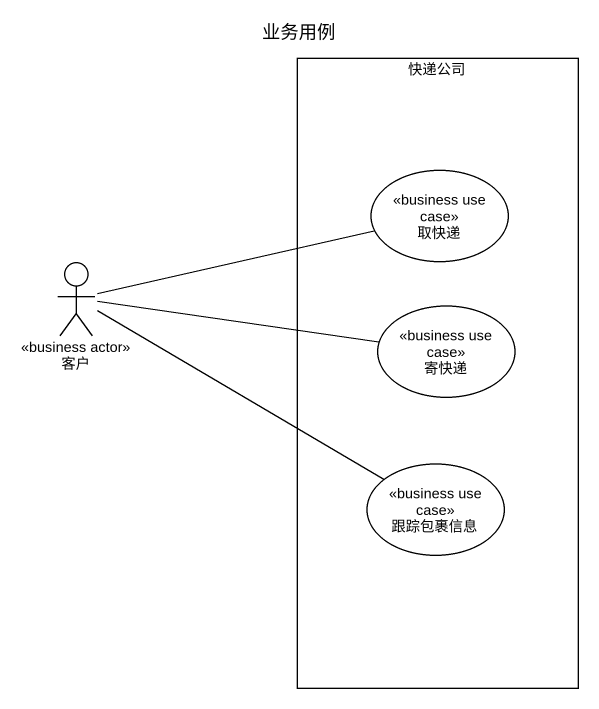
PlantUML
@startuml
title 业务用例
rectangle 快递公司 {
  usecase 取快递 <<business use case>>
  usecase 寄快递 <<business use case>>
  usecase 跟踪包裹信息 <<business use case>>
}
actor 客户 <<business actor>>
客户 -right- 取快递
客户 -right- 寄快递
客户 -right- 跟踪包裹信息
@enduml
